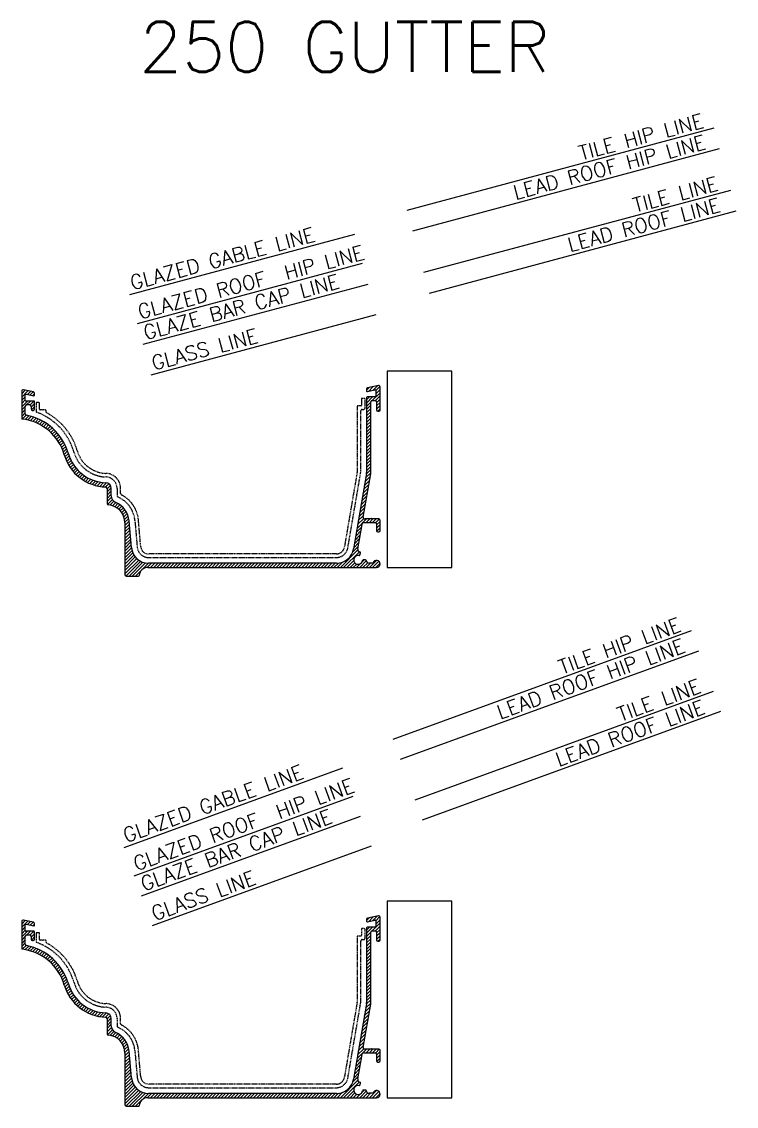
# Model space of a CAD drawing. Header units: millimetres. Extents: x -38686 to 870903, y -23218 to 232707.
# Drawn here: x 25960 to 27885, y 13092 to 16015 of the extents above; entities that cross this region are included whole.
import ezdxf

# ---------------------------------------------------------------- set-up
doc = ezdxf.new("R2010")
doc.units = ezdxf.units.MM
doc.header["$LTSCALE"] = 10
doc.linetypes.add('HIDDEN', pattern=[0.375, 0.25, -0.125])
doc.layers.add('40 - Detail Outline', color=142, linetype='Continuous')
doc.layers.add('44 - Detail Text', color=7, linetype='Continuous')
doc.styles.add('1-20', font='romans.shx', dxfattribs={"width": 0.8, "height": 35})

msp = doc.modelspace()

# ---------------------------------------------------------------- linework, layer by layer
at = {"color": 250, "linetype": 'Continuous', "ltscale": 10}
for p, q in [((26888.534, 15021.622), (26896.02, 15029.109)), ((26894.502, 15018.919), (26907.014, 15031.431)), ((26905.495, 15021.241), (26918.007, 15033.753)), ((26913.635, 15020.709), (26924.956, 15032.03)), ((25959.649, 15011.912), (25969.379, 15021.642)), ((25959.649, 15003.24), (25976.538, 15020.129)), ((25959.649, 14994.569), (25969.305, 15004.225)), ((25975.549, 15010.469), (25983.697, 15018.616)), ((25982.708, 15008.956), (25990.855, 15017.104)), ((25989.866, 15007.443), (25994.394, 15011.971)), ((26888.534, 14995.608), (26896.541, 15003.615)), ((26888.534, 14986.936), (26905.212, 15003.615)), ((26904.227, 14993.958), (26925.262, 15014.994)), ((26912.762, 14993.822), (26925.262, 15006.322)), ((26913.64, 15012.042), (26925.262, 15023.665)), ((26915.606, 14987.994), (26925.262, 14997.651)), ((25959.649, 14985.897), (25969.305, 14995.553)), ((25959.649, 14977.226), (25974.851, 14992.428)), ((25959.649, 14968.554), (25969.305, 14978.211)), ((25959.649, 14959.883), (25969.305, 14969.539)), ((25973.866, 14982.772), (25983.523, 14992.428)), ((25982.275, 14982.509), (25992.194, 14992.428)), ((25984.738, 14976.3), (25994.394, 14985.957)), ((25985.738, 14968.629), (25994.394, 14977.285)), ((26888.534, 14978.265), (26900.121, 14989.852)), ((26888.534, 14969.593), (26900.121, 14981.181)), ((26888.534, 14960.922), (26900.121, 14972.509)), ((26915.606, 14979.323), (26925.262, 14988.979)), ((26915.606, 14970.652), (26925.262, 14980.308)), ((26919.015, 14965.389), (26925.262, 14971.636)), ((25959.649, 14951.211), (25969.305, 14960.868)), ((25961.229, 14944.12), (25971.485, 14954.377)), ((25968.745, 14942.965), (25978.526, 14952.746)), ((25975.91, 14941.458), (25985.387, 14950.935)), ((25982.756, 14939.632), (25991.978, 14948.855)), ((25989.311, 14937.516), (25998.319, 14946.524)), ((25995.597, 14935.131), (26004.424, 14943.958)), ((26001.633, 14932.495), (26010.307, 14941.169)), ((26888.534, 14952.25), (26900.121, 14963.838)), ((26888.534, 14943.579), (26900.121, 14955.166)), ((26888.534, 14934.908), (26900.121, 14946.495)), ((26007.43, 14929.621), (26015.978, 14938.169)), ((26013.002, 14926.522), (26021.445, 14934.965)), ((26018.357, 14923.205), (26026.716, 14931.564)), ((26023.502, 14919.678), (26031.795, 14927.971)), ((26028.442, 14915.947), (26036.686, 14924.191)), ((26033.181, 14912.015), (26041.393, 14920.227)), ((26037.723, 14907.885), (26045.918, 14916.08)), ((26042.067, 14903.557), (26050.262, 14911.753)), ((26888.534, 14926.236), (26900.121, 14937.823)), ((26888.534, 14917.565), (26900.121, 14929.152)), ((26888.534, 14908.893), (26900.121, 14920.481)), ((26888.534, 14900.222), (26900.121, 14911.809)), ((26046.214, 14899.033), (26054.424, 14907.243)), ((26050.163, 14894.311), (26058.404, 14902.552)), ((26053.912, 14889.389), (26062.2, 14897.676)), ((26057.457, 14884.262), (26065.809, 14892.614)), ((26060.792, 14878.925), (26069.227, 14887.36)), ((26063.91, 14873.372), (26072.448, 14881.91)), ((26888.534, 14891.55), (26900.121, 14903.138)), ((26888.534, 14882.879), (26900.121, 14894.466)), ((26888.534, 14874.207), (26900.121, 14885.795)), ((26066.804, 14867.594), (26075.467, 14876.257)), ((26069.461, 14861.58), (26078.274, 14870.393)), ((26071.869, 14855.316), (26080.86, 14864.307)), ((26074.009, 14848.785), (26083.212, 14857.988)), ((26076.057, 14842.162), (26085.314, 14851.419)), ((26888.534, 14865.536), (26900.121, 14877.123)), ((26888.534, 14856.864), (26900.121, 14868.452)), ((26888.534, 14848.193), (26900.121, 14859.78)), ((26078.401, 14835.834), (26087.394, 14844.828)), ((26081.031, 14829.792), (26089.807, 14838.569)), ((26083.927, 14824.018), (26092.529, 14832.619)), ((26087.078, 14818.496), (26095.541, 14826.96)), ((26888.534, 14839.522), (26900.121, 14851.109)), ((26888.534, 14830.85), (26900.121, 14842.437)), ((26888.534, 14822.179), (26900.121, 14833.766)), ((26888.534, 14813.507), (26900.121, 14825.095)), ((26090.47, 14813.218), (26098.827, 14821.574)), ((26094.097, 14808.173), (26102.376, 14816.452)), ((26097.953, 14803.357), (26106.179, 14811.584)), ((26102.033, 14798.766), (26110.232, 14806.965)), ((26106.336, 14794.397), (26114.531, 14802.592)), ((26110.861, 14790.251), (26119.076, 14798.466)), ((26115.61, 14786.328), (26123.87, 14794.588)), ((26886.229, 14785.188), (26900.119, 14799.078)), ((26888.014, 14795.645), (26900.121, 14807.752)), ((26888.534, 14804.836), (26900.121, 14816.423)), ((26120.586, 14782.633), (26128.916, 14790.963)), ((26125.794, 14779.17), (26134.222, 14787.598)), ((26131.242, 14775.946), (26139.799, 14784.503)), ((26136.94, 14772.973), (26145.66, 14781.693)), ((26142.901, 14770.262), (26151.825, 14779.186)), ((26149.142, 14767.831), (26158.317, 14777.007)), ((26155.683, 14765.702), (26165.17, 14775.189)), ((26162.554, 14763.901), (26172.428, 14773.775)), ((26169.789, 14762.465), (26180.151, 14772.826)), ((26177.439, 14761.443), (26188.252, 14772.256)), ((26185.568, 14760.901), (26194.402, 14769.734)), ((26189.465, 14756.126), (26198.649, 14765.31)), ((26880.872, 14753.817), (26895.053, 14767.998)), ((26882.658, 14764.274), (26896.837, 14778.453)), ((26884.443, 14774.731), (26898.62, 14788.908)), ((26189.465, 14747.455), (26200.936, 14758.926)), ((26189.465, 14738.783), (26201.052, 14750.371)), ((26189.465, 14730.112), (26201.052, 14741.699)), ((26875.516, 14722.446), (26889.703, 14736.633)), ((26877.301, 14732.903), (26891.486, 14747.088)), ((26879.087, 14743.36), (26893.27, 14757.543)), ((26189.465, 14721.44), (26201.425, 14733.401)), ((26190.424, 14713.728), (26203.855, 14727.159)), ((26197.286, 14711.919), (26207.843, 14722.475)), ((26204.27, 14710.231), (26213.254, 14719.215)), ((26210.462, 14707.752), (26219.04, 14716.329)), ((26215.996, 14704.614), (26224.328, 14712.946)), ((26220.94, 14700.887), (26229.152, 14709.099)), ((26870.159, 14691.075), (26884.352, 14705.268)), ((26871.945, 14701.532), (26886.136, 14715.723)), ((26873.73, 14711.989), (26887.919, 14726.178)), ((26225.327, 14696.602), (26233.529, 14704.804)), ((26229.158, 14691.762), (26237.459, 14700.063)), ((26232.409, 14686.341), (26240.93, 14694.862)), ((26235.017, 14680.278), (26243.911, 14689.172)), ((26236.865, 14673.454), (26246.35, 14682.939)), ((26237.726, 14665.644), (26248.159, 14676.076)), ((26864.803, 14659.704), (26881.042, 14675.944)), ((26866.588, 14670.161), (26880.785, 14684.358)), ((26868.374, 14680.618), (26882.569, 14694.813)), ((26237.746, 14656.992), (26249.197, 14668.443)), ((26237.746, 14648.321), (26249.895, 14660.47)), ((26237.746, 14639.649), (26250.592, 14652.496)), ((26861.232, 14638.79), (26875.426, 14652.985)), ((26863.017, 14649.247), (26888.616, 14674.846)), ((26887.632, 14665.19), (26897.288, 14674.846)), ((26896.303, 14665.19), (26905.959, 14674.846)), ((26904.974, 14665.19), (26914.631, 14674.846)), ((26913.313, 14664.857), (26922.969, 14674.513)), ((26915.606, 14658.479), (26925.262, 14668.135)), ((26915.606, 14649.808), (26925.262, 14659.464)), ((26916.263, 14641.793), (26925.262, 14650.792)), ((26237.746, 14630.978), (26251.29, 14644.522)), ((26237.746, 14622.306), (26251.988, 14636.548)), ((26237.746, 14613.635), (26252.685, 14628.574)), ((26237.746, 14604.963), (26253.383, 14620.6)), ((26855.875, 14607.42), (26870.06, 14621.604)), ((26857.661, 14617.877), (26871.848, 14632.064)), ((26859.446, 14628.333), (26873.637, 14642.524)), ((26237.746, 14596.292), (26254.08, 14612.627)), ((26237.746, 14587.62), (26254.778, 14604.653)), ((26237.746, 14578.949), (26255.487, 14596.69)), ((26237.746, 14570.277), (26256.887, 14589.419)), ((26818.323, 14543.852), (26865.549, 14591.079)), ((26851.279, 14585.48), (26866.482, 14600.683)), ((26854.09, 14596.963), (26868.271, 14611.143)), ((26237.746, 14561.606), (26259.171, 14583.031)), ((26237.746, 14552.935), (26262.168, 14577.357)), ((26237.746, 14544.263), (26265.79, 14572.308)), ((26237.746, 14535.592), (26269.997, 14567.843)), ((26237.746, 14526.92), (26274.781, 14563.955)), ((26240.376, 14520.879), (26280.167, 14560.67)), ((26826.994, 14543.852), (26869.385, 14586.243)), ((26835.665, 14543.852), (26854.425, 14562.612)), ((26868.135, 14576.322), (26871.691, 14579.878)), ((26870.351, 14543.852), (26888.093, 14561.594)), ((26876.947, 14559.119), (26882.325, 14564.498)), ((26896.366, 14543.852), (26915.678, 14563.164)), ((26905.037, 14543.852), (26921.962, 14560.778)), ((26248.846, 14520.678), (26286.219, 14558.051)), ((26257.518, 14520.678), (26293.064, 14556.224)), ((26266.189, 14520.678), (26300.955, 14555.444)), ((26297.987, 14543.805), (26309.623, 14555.44)), ((26306.707, 14543.852), (26318.294, 14555.44)), ((26315.378, 14543.852), (26326.965, 14555.44)), ((26324.05, 14543.852), (26335.637, 14555.44)), ((26332.721, 14543.852), (26344.308, 14555.44)), ((26341.392, 14543.852), (26352.98, 14555.44)), ((26350.064, 14543.852), (26361.651, 14555.44)), ((26358.735, 14543.852), (26370.323, 14555.44)), ((26367.407, 14543.852), (26378.994, 14555.44)), ((26376.078, 14543.852), (26387.666, 14555.44)), ((26384.75, 14543.852), (26396.337, 14555.44)), ((26393.421, 14543.852), (26405.009, 14555.44)), ((26402.093, 14543.852), (26413.68, 14555.44)), ((26410.764, 14543.852), (26422.351, 14555.44)), ((26419.436, 14543.852), (26431.023, 14555.44)), ((26428.107, 14543.852), (26439.694, 14555.44)), ((26436.778, 14543.852), (26448.366, 14555.44)), ((26445.45, 14543.852), (26457.037, 14555.44)), ((26454.121, 14543.852), (26465.709, 14555.44)), ((26462.793, 14543.852), (26474.38, 14555.44)), ((26471.464, 14543.852), (26483.052, 14555.44)), ((26480.136, 14543.852), (26491.723, 14555.44)), ((26488.807, 14543.852), (26500.395, 14555.44)), ((26497.479, 14543.852), (26509.066, 14555.44)), ((26506.15, 14543.852), (26517.737, 14555.44)), ((26514.822, 14543.852), (26526.409, 14555.44)), ((26523.493, 14543.852), (26535.08, 14555.44)), ((26532.165, 14543.852), (26543.752, 14555.44)), ((26540.836, 14543.852), (26552.423, 14555.44)), ((26549.507, 14543.852), (26561.095, 14555.44)), ((26558.179, 14543.852), (26569.766, 14555.44)), ((26566.85, 14543.852), (26578.438, 14555.44)), ((26575.522, 14543.852), (26587.109, 14555.44)), ((26584.193, 14543.852), (26595.781, 14555.44)), ((26592.865, 14543.852), (26604.452, 14555.44)), ((26601.536, 14543.852), (26613.124, 14555.44)), ((26610.208, 14543.852), (26621.795, 14555.44)), ((26618.879, 14543.852), (26630.466, 14555.44)), ((26627.551, 14543.852), (26639.138, 14555.44)), ((26636.222, 14543.852), (26647.809, 14555.44)), ((26644.893, 14543.852), (26656.481, 14555.44)), ((26653.565, 14543.852), (26665.152, 14555.44)), ((26662.236, 14543.852), (26673.824, 14555.44)), ((26670.908, 14543.852), (26682.495, 14555.44)), ((26679.579, 14543.852), (26691.167, 14555.44)), ((26688.251, 14543.852), (26699.838, 14555.44)), ((26696.922, 14543.852), (26708.51, 14555.44)), ((26705.594, 14543.852), (26717.181, 14555.44)), ((26714.265, 14543.852), (26725.852, 14555.44)), ((26722.937, 14543.852), (26734.524, 14555.44)), ((26731.608, 14543.852), (26743.195, 14555.44)), ((26740.279, 14543.852), (26751.867, 14555.44)), ((26748.951, 14543.852), (26760.538, 14555.44)), ((26757.622, 14543.852), (26769.21, 14555.44)), ((26766.294, 14543.852), (26777.881, 14555.44)), ((26774.965, 14543.852), (26786.553, 14555.44)), ((26783.637, 14543.852), (26795.224, 14555.44)), ((26792.308, 14543.852), (26803.896, 14555.44)), ((26800.98, 14543.852), (26812.831, 14555.703)), ((26809.651, 14543.852), (26824.203, 14558.404)), ((26844.337, 14543.852), (26857.173, 14556.688)), ((26853.008, 14543.852), (26862.337, 14553.181)), ((26861.68, 14543.852), (26871.628, 14553.8)), ((26879.023, 14543.852), (26891.829, 14556.659)), ((26887.694, 14543.852), (26899.515, 14555.674)), ((26913.709, 14543.852), (26925.104, 14555.248)), ((26274.92, 14520.737), (26276.317, 14522.134)), ((26888.534, 13592.514), (26896.02, 13600.001)), ((26894.502, 13589.811), (26907.014, 13602.323)), ((26905.495, 13592.133), (26918.007, 13604.645)), ((26913.635, 13591.601), (26924.956, 13602.922)), ((26913.64, 13582.934), (26925.262, 13594.557)), ((25959.649, 13582.804), (25969.379, 13592.534)), ((25959.649, 13574.132), (25976.538, 13591.021)), ((25959.649, 13565.461), (25969.305, 13575.117)), ((25959.649, 13556.789), (25969.305, 13566.445)), ((25975.549, 13581.361), (25983.697, 13589.508)), ((25982.708, 13579.848), (25990.855, 13587.996)), ((25989.866, 13578.335), (25994.394, 13582.863)), ((26888.534, 13566.5), (26896.541, 13574.507)), ((26888.534, 13557.828), (26905.212, 13574.507)), ((26904.227, 13564.85), (26925.262, 13585.886)), ((26912.762, 13564.714), (26925.262, 13577.214)), ((26915.606, 13558.886), (26925.262, 13568.543)), ((25959.649, 13548.118), (25974.851, 13563.32)), ((25959.649, 13539.446), (25969.305, 13549.103)), ((25959.649, 13530.775), (25969.305, 13540.431)), ((25973.866, 13553.664), (25983.523, 13563.32)), ((25982.275, 13553.401), (25992.194, 13563.32)), ((25984.738, 13547.192), (25994.394, 13556.849)), ((25985.738, 13539.521), (25994.394, 13548.177)), ((26888.534, 13549.157), (26900.121, 13560.744)), ((26888.534, 13540.485), (26900.121, 13552.073)), ((26888.534, 13531.814), (26900.121, 13543.401)), ((26915.606, 13550.215), (26925.262, 13559.871)), ((26915.606, 13541.544), (26925.262, 13551.2)), ((26919.015, 13536.281), (26925.262, 13542.528)), ((25959.649, 13522.103), (25969.305, 13531.76)), ((25961.229, 13515.012), (25971.485, 13525.269)), ((25968.745, 13513.857), (25978.526, 13523.638)), ((25975.91, 13512.35), (25985.387, 13521.827)), ((25982.756, 13510.524), (25991.978, 13519.747)), ((25989.311, 13508.408), (25998.319, 13517.416)), ((25995.597, 13506.023), (26004.424, 13514.85)), ((26001.633, 13503.387), (26010.307, 13512.061)), ((26007.43, 13500.513), (26015.978, 13509.061)), ((26888.534, 13523.142), (26900.121, 13534.73)), ((26888.534, 13514.471), (26900.121, 13526.058)), ((26888.534, 13505.8), (26900.121, 13517.387)), ((26888.534, 13497.128), (26900.121, 13508.715)), ((26013.002, 13497.414), (26021.445, 13505.857)), ((26018.357, 13494.097), (26026.716, 13502.456)), ((26023.502, 13490.57), (26031.795, 13498.863)), ((26028.442, 13486.839), (26036.686, 13495.083)), ((26033.181, 13482.907), (26041.393, 13491.119)), ((26037.723, 13478.777), (26045.918, 13486.972)), ((26042.067, 13474.449), (26050.262, 13482.645)), ((26046.214, 13469.925), (26054.424, 13478.135)), ((26888.534, 13488.457), (26900.121, 13500.044)), ((26888.534, 13479.785), (26900.121, 13491.373)), ((26888.534, 13471.114), (26900.121, 13482.701)), ((26050.163, 13465.203), (26058.404, 13473.444)), ((26053.912, 13460.281), (26062.2, 13468.568)), ((26057.457, 13455.154), (26065.809, 13463.506)), ((26060.792, 13449.817), (26069.227, 13458.252)), ((26063.91, 13444.264), (26072.448, 13452.802)), ((26888.534, 13462.442), (26900.121, 13474.03)), ((26888.534, 13453.771), (26900.121, 13465.358)), ((26888.534, 13445.099), (26900.121, 13456.687)), ((26888.534, 13436.428), (26900.121, 13448.015)), ((26066.804, 13438.486), (26075.467, 13447.149)), ((26069.461, 13432.472), (26078.274, 13441.285)), ((26071.869, 13426.208), (26080.86, 13435.199)), ((26074.009, 13419.677), (26083.212, 13428.88)), ((26076.057, 13413.054), (26085.314, 13422.311)), ((26888.534, 13427.756), (26900.121, 13439.344)), ((26888.534, 13419.085), (26900.121, 13430.672)), ((26888.534, 13410.414), (26900.121, 13422.001)), ((26078.401, 13406.726), (26087.394, 13415.72)), ((26081.031, 13400.684), (26089.807, 13409.461)), ((26083.927, 13394.91), (26092.529, 13403.511)), ((26087.078, 13389.388), (26095.541, 13397.852)), ((26090.47, 13384.11), (26098.827, 13392.466)), ((26888.534, 13401.742), (26900.121, 13413.329)), ((26888.534, 13393.071), (26900.121, 13404.658)), ((26888.534, 13384.399), (26900.121, 13395.987)), ((26094.097, 13379.065), (26102.376, 13387.344)), ((26097.953, 13374.249), (26106.179, 13382.476)), ((26102.033, 13369.658), (26110.232, 13377.857)), ((26106.336, 13365.289), (26114.531, 13373.484)), ((26110.861, 13361.143), (26119.076, 13369.358)), ((26115.61, 13357.22), (26123.87, 13365.48)), ((26120.586, 13353.525), (26128.916, 13361.855)), ((26886.229, 13356.08), (26900.119, 13369.97)), ((26888.014, 13366.537), (26900.121, 13378.644)), ((26888.534, 13375.728), (26900.121, 13387.315)), ((26125.794, 13350.062), (26134.222, 13358.49)), ((26131.242, 13346.838), (26139.799, 13355.395)), ((26136.94, 13343.865), (26145.66, 13352.585)), ((26142.901, 13341.154), (26151.825, 13350.078)), ((26149.142, 13338.723), (26158.317, 13347.899)), ((26155.683, 13336.594), (26165.17, 13346.081)), ((26162.554, 13334.793), (26172.428, 13344.667)), ((26169.789, 13333.357), (26180.151, 13343.718)), ((26177.439, 13332.335), (26188.252, 13343.148)), ((26185.568, 13331.793), (26194.402, 13340.626)), ((26189.465, 13327.018), (26198.649, 13336.202)), ((26880.872, 13324.709), (26895.053, 13338.89)), ((26882.658, 13335.166), (26896.837, 13349.345)), ((26884.443, 13345.623), (26898.62, 13359.8)), ((26189.465, 13318.347), (26200.936, 13329.818)), ((26189.465, 13309.675), (26201.052, 13321.263)), ((26189.465, 13301.004), (26201.052, 13312.591)), ((26189.465, 13292.332), (26201.425, 13304.293)), ((26875.516, 13293.338), (26889.703, 13307.525)), ((26877.301, 13303.795), (26891.486, 13317.98)), ((26879.087, 13314.252), (26893.27, 13328.435)), ((26190.424, 13284.62), (26203.855, 13298.051)), ((26197.286, 13282.811), (26207.843, 13293.367)), ((26204.27, 13281.123), (26213.254, 13290.107)), ((26210.462, 13278.644), (26219.04, 13287.221)), ((26215.996, 13275.506), (26224.328, 13283.838)), ((26220.94, 13271.779), (26229.152, 13279.991)), ((26225.327, 13267.494), (26233.529, 13275.696)), ((26870.159, 13261.967), (26884.352, 13276.16)), ((26871.945, 13272.424), (26886.136, 13286.615)), ((26873.73, 13282.881), (26887.919, 13297.07)), ((26229.158, 13262.654), (26237.459, 13270.955)), ((26232.409, 13257.233), (26240.93, 13265.754)), ((26235.017, 13251.17), (26243.911, 13260.064)), ((26236.865, 13244.346), (26246.35, 13253.831)), ((26237.726, 13236.536), (26248.159, 13246.968)), ((26863.017, 13220.139), (26888.616, 13245.738)), ((26864.803, 13230.596), (26881.042, 13246.836)), ((26866.588, 13241.053), (26880.785, 13255.25)), ((26868.374, 13251.51), (26882.569, 13265.705)), ((26887.632, 13236.082), (26897.288, 13245.738)), ((26896.303, 13236.082), (26905.959, 13245.738)), ((26904.974, 13236.082), (26914.631, 13245.738)), ((26913.313, 13235.749), (26922.969, 13245.405)), ((26237.746, 13227.884), (26249.197, 13239.335)), ((26237.746, 13219.213), (26249.895, 13231.362)), ((26237.746, 13210.541), (26250.592, 13223.388)), ((26237.746, 13201.87), (26251.29, 13215.414)), ((26861.232, 13209.682), (26875.426, 13223.877)), ((26915.606, 13229.371), (26925.262, 13239.027)), ((26915.606, 13220.7), (26925.262, 13230.356)), ((26916.263, 13212.685), (26925.262, 13221.684)), ((26237.746, 13193.198), (26251.988, 13207.44)), ((26237.746, 13184.527), (26252.685, 13199.466)), ((26237.746, 13175.855), (26253.383, 13191.492)), ((26855.875, 13178.312), (26870.06, 13192.496)), ((26857.661, 13188.769), (26871.848, 13202.956)), ((26859.446, 13199.225), (26873.637, 13213.416)), ((26237.746, 13167.184), (26254.08, 13183.519)), ((26237.746, 13158.512), (26254.778, 13175.545)), ((26237.746, 13149.841), (26255.487, 13167.582)), ((26237.746, 13141.169), (26256.887, 13160.311)), ((26818.323, 13114.744), (26865.549, 13161.971)), ((26826.994, 13114.744), (26869.385, 13157.135)), ((26851.279, 13156.372), (26866.482, 13171.575)), ((26854.09, 13167.855), (26868.271, 13182.035)), ((26237.746, 13132.498), (26259.171, 13153.923)), ((26237.746, 13123.827), (26262.168, 13148.249)), ((26237.746, 13115.155), (26265.79, 13143.2)), ((26237.746, 13106.484), (26269.997, 13138.735)), ((26237.746, 13097.812), (26274.781, 13134.847)), ((26240.376, 13091.771), (26280.167, 13131.562)), ((26248.846, 13091.57), (26286.219, 13128.943)), ((26257.518, 13091.57), (26293.064, 13127.116)), ((26266.189, 13091.57), (26300.955, 13126.336)), ((26297.987, 13114.697), (26309.623, 13126.332)), ((26306.707, 13114.744), (26318.294, 13126.332)), ((26315.378, 13114.744), (26326.965, 13126.332)), ((26324.05, 13114.744), (26335.637, 13126.332)), ((26332.721, 13114.744), (26344.308, 13126.332)), ((26341.392, 13114.744), (26352.98, 13126.332)), ((26350.064, 13114.744), (26361.651, 13126.332)), ((26358.735, 13114.744), (26370.323, 13126.332)), ((26367.407, 13114.744), (26378.994, 13126.332)), ((26376.078, 13114.744), (26387.666, 13126.332)), ((26384.75, 13114.744), (26396.337, 13126.332)), ((26393.421, 13114.744), (26405.009, 13126.332)), ((26402.093, 13114.744), (26413.68, 13126.332)), ((26410.764, 13114.744), (26422.351, 13126.332)), ((26419.436, 13114.744), (26431.023, 13126.332)), ((26428.107, 13114.744), (26439.694, 13126.332)), ((26436.778, 13114.744), (26448.366, 13126.332)), ((26445.45, 13114.744), (26457.037, 13126.332)), ((26454.121, 13114.744), (26465.709, 13126.332)), ((26462.793, 13114.744), (26474.38, 13126.332)), ((26471.464, 13114.744), (26483.052, 13126.332)), ((26480.136, 13114.744), (26491.723, 13126.332)), ((26488.807, 13114.744), (26500.395, 13126.332)), ((26497.479, 13114.744), (26509.066, 13126.332)), ((26506.15, 13114.744), (26517.737, 13126.332)), ((26514.822, 13114.744), (26526.409, 13126.332)), ((26523.493, 13114.744), (26535.08, 13126.332)), ((26532.165, 13114.744), (26543.752, 13126.332)), ((26540.836, 13114.744), (26552.423, 13126.332)), ((26549.507, 13114.744), (26561.095, 13126.332)), ((26558.179, 13114.744), (26569.766, 13126.332)), ((26566.85, 13114.744), (26578.438, 13126.332)), ((26575.522, 13114.744), (26587.109, 13126.332)), ((26584.193, 13114.744), (26595.781, 13126.332)), ((26592.865, 13114.744), (26604.452, 13126.332)), ((26601.536, 13114.744), (26613.124, 13126.332)), ((26610.208, 13114.744), (26621.795, 13126.332)), ((26618.879, 13114.744), (26630.466, 13126.332)), ((26627.551, 13114.744), (26639.138, 13126.332)), ((26636.222, 13114.744), (26647.809, 13126.332)), ((26644.893, 13114.744), (26656.481, 13126.332)), ((26653.565, 13114.744), (26665.152, 13126.332)), ((26662.236, 13114.744), (26673.824, 13126.332)), ((26670.908, 13114.744), (26682.495, 13126.332)), ((26679.579, 13114.744), (26691.167, 13126.332)), ((26688.251, 13114.744), (26699.838, 13126.332)), ((26696.922, 13114.744), (26708.51, 13126.332)), ((26705.594, 13114.744), (26717.181, 13126.332)), ((26714.265, 13114.744), (26725.852, 13126.332)), ((26722.937, 13114.744), (26734.524, 13126.332)), ((26731.608, 13114.744), (26743.195, 13126.332)), ((26740.279, 13114.744), (26751.867, 13126.332)), ((26748.951, 13114.744), (26760.538, 13126.332)), ((26757.622, 13114.744), (26769.21, 13126.332)), ((26766.294, 13114.744), (26777.881, 13126.332)), ((26774.965, 13114.744), (26786.553, 13126.332)), ((26783.637, 13114.744), (26795.224, 13126.332)), ((26792.308, 13114.744), (26803.896, 13126.332)), ((26800.98, 13114.744), (26812.831, 13126.595)), ((26809.651, 13114.744), (26824.203, 13129.296)), ((26835.665, 13114.744), (26854.425, 13133.504)), ((26844.337, 13114.744), (26857.173, 13127.58)), ((26868.135, 13147.214), (26871.691, 13150.77)), ((26870.351, 13114.744), (26888.093, 13132.486)), ((26876.947, 13130.011), (26882.325, 13135.39)), ((26879.023, 13114.744), (26891.829, 13127.551)), ((26887.694, 13114.744), (26899.515, 13126.566)), ((26896.366, 13114.744), (26915.678, 13134.056)), ((26905.037, 13114.744), (26921.962, 13131.67)), ((26853.008, 13114.744), (26862.337, 13124.073)), ((26861.68, 13114.744), (26871.628, 13124.692)), ((26913.709, 13114.744), (26925.104, 13126.14)), ((26274.92, 13091.629), (26276.317, 13093.026))]:
    msp.add_line(p, q, dxfattribs=at)
at = {"layer": '40 - Detail Outline', "color": 2, "ltscale": 10}
for p, q in [((26998.17, 15507.432), (27824.948, 15728.967)), ((27043.155, 15339.544), (27869.934, 15561.079)), ((26960.12, 14081.343), (27764.445, 14374.093)), ((27019.567, 13918.014), (27823.892, 14210.765))]:
    msp.add_line(p, q, dxfattribs=at)
at = {"layer": '40 - Detail Outline', "color": 1, "ltscale": 10}
for p, q in [((27013.165, 15451.469), (27839.943, 15673.004)), ((27058.15, 15283.581), (27884.929, 15505.116)), ((26979.936, 14026.9), (27784.26, 14319.65)), ((27039.383, 13863.572), (27843.707, 14156.322))]:
    msp.add_line(p, q, dxfattribs=at)
at = {"layer": '40 - Detail Outline', "color": 6, "ltscale": 10}
for p, q in [((26855.934, 15441.329), (26249.671, 15278.882)), ((26876.927, 15362.981), (26270.665, 15200.534)), ((26891.922, 15307.019), (26285.66, 15144.571)), ((26913.915, 15224.94), (26307.653, 15062.493)), ((26824.187, 14003.095), (26234.39, 13788.426)), ((26851.929, 13926.875), (26262.132, 13712.206)), ((26871.744, 13872.432), (26281.947, 13657.763)), ((26900.807, 13792.583), (26311.01, 13577.914))]:
    msp.add_line(p, q, dxfattribs=at)
at = {"layer": '40 - Detail Outline', "color": 7, "ltscale": 10}
for p, q in [((27118.385, 15073.207), (26944.575, 15073.207)), ((26944.575, 15073.207), (26944.575, 14543.852)), ((27118.385, 14543.852), (27118.385, 15073.207)), ((26944.575, 14543.852), (27118.385, 14543.852)), ((27118.385, 13644.099), (26944.575, 13644.099)), ((26944.575, 13644.099), (26944.575, 13114.744)), ((27118.385, 13114.744), (27118.385, 13644.099)), ((26944.575, 13114.744), (27118.385, 13114.744))]:
    msp.add_line(p, q, dxfattribs=at)
at = {"layer": '40 - Detail Outline', "ltscale": 0.5}
for p, q in [((26920.602, 15034.301), (26891.598, 15028.175)), ((26925.262, 14969.225), (26925.262, 15030.522)), ((25959.649, 15018.934), (25959.649, 14946.019)), ((25991.33, 15017.003), (25964.31, 15022.713)), ((25969.305, 14994.359), (25969.305, 15009.406)), ((25971.636, 15011.296), (25992.064, 15006.979)), ((25994.394, 15008.868), (25994.394, 15013.224)), ((26888.534, 15024.396), (26888.534, 15020.04)), ((26888.534, 15001.683), (26888.534, 14800.324)), ((26911.709, 15003.615), (26890.465, 15003.615)), ((26890.864, 15018.15), (26911.309, 15022.469)), ((26913.64, 15020.579), (26913.64, 15005.546)), ((25969.305, 14957.853), (25969.305, 14978.909)), ((25992.463, 14992.428), (25971.236, 14992.428)), ((25973.168, 14982.772), (25980.875, 14982.772)), ((25984.738, 14978.909), (25984.738, 14971.223)), ((25994.394, 14971.223), (25994.394, 14990.497)), ((26900.121, 14799.342), (26900.121, 14990.096)), ((26903.984, 14993.958), (26911.744, 14993.958)), ((26915.606, 14990.096), (26915.606, 14969.225)), ((25988.6, 14967.361), (25990.532, 14967.361)), ((26919.469, 14965.363), (26921.4, 14965.363)), ((26888.258, 14797.074), (26853.582, 14593.988)), ((26879.932, 14679.359), (26899.846, 14796.094)), ((26189.465, 14757.035), (26189.465, 14716.276)), ((26201.052, 14737.178), (26201.052, 14757.035)), ((26237.746, 14664.276), (26237.746, 14524.54)), ((26255.382, 14597.75), (26249.105, 14669.494)), ((26865.401, 14594.364), (26876.634, 14660.047)), ((26876.634, 14660.047), (26876.964, 14661.978)), ((26880.771, 14665.19), (26911.744, 14665.19)), ((26901.074, 14674.846), (26883.74, 14674.846)), ((26921.4, 14674.846), (26904.066, 14674.846)), ((26915.606, 14661.328), (26915.606, 14643.947)), ((26925.262, 14643.947), (26925.262, 14670.984)), ((26919.469, 14640.084), (26921.4, 14640.084)), ((26870.842, 14577.479), (26872.788, 14582.979)), ((26885.984, 14564.498), (26880.019, 14564.498)), ((26299.476, 14543.852), (26915.606, 14543.852)), ((26807.894, 14555.44), (26301.555, 14555.44)), ((26905.893, 14555.674), (26895.604, 14555.674)), ((26241.608, 14520.678), (26274.445, 14520.678)), ((26888.534, 13595.288), (26888.534, 13590.932)), ((26920.602, 13605.193), (26891.598, 13599.067)), ((26925.262, 13540.117), (26925.262, 13601.414)), ((25959.649, 13589.826), (25959.649, 13516.911)), ((25991.33, 13587.895), (25964.31, 13593.605)), ((25969.305, 13565.251), (25969.305, 13580.298)), ((25971.636, 13582.188), (25992.064, 13577.871)), ((25994.394, 13579.76), (25994.394, 13584.116)), ((26888.534, 13572.575), (26888.534, 13371.216)), ((26911.709, 13574.507), (26890.465, 13574.507)), ((26890.864, 13589.042), (26911.309, 13593.361)), ((26903.984, 13564.85), (26911.744, 13564.85)), ((26913.64, 13591.471), (26913.64, 13576.438)), ((25969.305, 13528.745), (25969.305, 13549.801)), ((25992.463, 13563.32), (25971.236, 13563.32)), ((25973.168, 13553.664), (25980.875, 13553.664)), ((25984.738, 13549.801), (25984.738, 13542.115)), ((25988.6, 13538.253), (25990.532, 13538.253)), ((25994.394, 13542.115), (25994.394, 13561.389)), ((26900.121, 13370.234), (26900.121, 13560.988)), ((26915.606, 13560.988), (26915.606, 13540.117)), ((26919.469, 13536.255), (26921.4, 13536.255)), ((26888.258, 13367.966), (26853.582, 13164.88)), ((26879.932, 13250.251), (26899.846, 13366.986)), ((26189.465, 13327.927), (26189.465, 13287.168)), ((26201.052, 13308.07), (26201.052, 13327.927)), ((26901.074, 13245.738), (26883.74, 13245.738)), ((26921.4, 13245.738), (26904.066, 13245.738)), ((26237.746, 13235.168), (26237.746, 13095.432)), ((26255.382, 13168.642), (26249.105, 13240.386)), ((26865.401, 13165.256), (26876.634, 13230.939)), ((26876.634, 13230.939), (26876.964, 13232.87)), ((26880.771, 13236.082), (26911.744, 13236.082)), ((26915.606, 13232.22), (26915.606, 13214.839)), ((26925.262, 13214.839), (26925.262, 13241.876)), ((26919.469, 13210.976), (26921.4, 13210.976)), ((26807.894, 13126.332), (26301.555, 13126.332)), ((26870.842, 13148.371), (26872.788, 13153.871)), ((26885.984, 13135.39), (26880.019, 13135.39)), ((26905.893, 13126.566), (26895.604, 13126.566)), ((26299.476, 13114.744), (26915.606, 13114.744)), ((26241.608, 13091.57), (26274.445, 13091.57))]:
    msp.add_line(p, q, dxfattribs=at)
at = {"layer": '40 - Detail Outline', "color": 250, "linetype": 'HIDDEN'}
for p, q in [((26875.015, 14997.821), (26875.015, 14981.599)), ((26882.74, 14999.752), (26876.946, 14999.752)), ((26884.671, 14973.874), (26884.671, 14997.821)), ((25998.257, 14986.634), (25998.257, 14964.393)), ((26005.981, 14988.566), (26000.188, 14988.566)), ((26007.913, 14970.412), (26007.913, 14986.634)), ((26015.444, 14968.481), (26009.844, 14968.481)), ((26016.603, 14967.322), (26015.444, 14968.481)), ((26017.762, 14968.481), (26016.603, 14967.322)), ((26023.362, 14968.481), (26017.762, 14968.481)), ((26863.428, 14977.736), (26863.428, 14801.143)), ((26873.084, 14979.667), (26865.359, 14979.667)), ((26876.946, 14970.011), (26880.809, 14970.011)), ((26025.294, 14962.838), (26025.294, 14966.55)), ((26873.084, 14800.324), (26873.084, 14966.149)), ((26863.373, 14800.493), (26828.834, 14598.214)), ((26838.353, 14596.588), (26873.029, 14799.674)), ((26216.502, 14757.035), (26216.502, 14737.178)), ((26226.158, 14743.315), (26226.158, 14757.035)), ((26264.496, 14670.84), (26270.773, 14599.096)), ((26280.392, 14599.938), (26274.116, 14671.682)), ((26807.894, 14580.546), (26301.555, 14580.546)), ((26301.555, 14570.89), (26807.894, 14570.89)), ((26875.015, 13568.713), (26875.015, 13552.491)), ((26882.74, 13570.644), (26876.946, 13570.644)), ((26884.671, 13544.766), (26884.671, 13568.713)), ((25998.257, 13557.526), (25998.257, 13535.285)), ((26005.981, 13559.458), (26000.188, 13559.458)), ((26007.913, 13541.304), (26007.913, 13557.526)), ((26015.444, 13539.373), (26009.844, 13539.373)), ((26016.603, 13538.214), (26015.444, 13539.373)), ((26017.762, 13539.373), (26016.603, 13538.214)), ((26023.362, 13539.373), (26017.762, 13539.373)), ((26025.294, 13533.73), (26025.294, 13537.442)), ((26863.428, 13548.628), (26863.428, 13372.035)), ((26873.084, 13550.559), (26865.359, 13550.559)), ((26873.084, 13371.216), (26873.084, 13537.041)), ((26876.946, 13540.903), (26880.809, 13540.903)), ((26863.373, 13371.385), (26828.834, 13169.106)), ((26838.353, 13167.48), (26873.029, 13370.566)), ((26216.502, 13327.927), (26216.502, 13308.07)), ((26226.158, 13314.207), (26226.158, 13327.927)), ((26264.496, 13241.732), (26270.773, 13169.988)), ((26280.392, 13170.83), (26274.116, 13242.574)), ((26807.894, 13151.438), (26301.555, 13151.438)), ((26301.555, 13141.782), (26807.894, 13141.782))]:
    msp.add_line(p, q, dxfattribs=at)
at = {"layer": '40 - Detail Outline', "ltscale": 0.5}
for centre, radius, start, end in [((26892.396, 15024.396), 3.862, 101.92635, 180), ((26921.4, 15030.522), 3.862, 0, 101.92635), ((25963.511, 15018.934), 3.862, 78.067434, 180), ((25971.236, 15009.406), 1.931, 78.067434, 180), ((25990.532, 15013.224), 3.862, 360, 78.067434), ((25992.463, 15008.868), 1.931, 258.067434, 360), ((26890.465, 15020.04), 1.931, 180, 281.910255), ((26890.465, 15001.683), 1.931, 90, 180), ((26911.709, 15020.579), 1.931, 0, 101.92635), ((26911.709, 15005.546), 1.931, 270, 0), ((25971.236, 14994.359), 1.931, 180, 270), ((25973.168, 14978.909), 3.862, 90, 180), ((25980.875, 14978.909), 3.862, 0, 90), ((25988.6, 14971.223), 3.862, 180, 270), ((25990.532, 14971.223), 3.862, 270, 0), ((25992.463, 14990.497), 1.931, 0, 90), ((26903.984, 14990.096), 3.862, 90, 180), ((26911.744, 14990.096), 3.862, 0, 90), ((26919.469, 14969.225), 3.862, 180, 270), ((26921.4, 14969.225), 3.862, 270, 0), ((25961.58, 14946.019), 1.931, 180, 262.850985), ((25944.516, 14809.968), 135.186, 16.079442, 82.850985), ((25973.168, 14957.853), 3.862, 180, 259.035264), ((25944.516, 14809.968), 146.773, 16.079442, 79.035264), ((26189.465, 14880.573), 119.736, 196.079442, 268.209215), ((26189.465, 14880.573), 108.149, 196.079442, 268.209215), ((26869.222, 14800.324), 19.312, 350.310347, 360), ((26880.809, 14799.342), 19.312, 350.319108, 0), ((26185.603, 14757.035), 15.45, 0, 88.209215), ((26185.603, 14757.035), 3.862, 0, 88.209215), ((26220.365, 14737.178), 19.312, 179.999994, 247.030325), ((26193.327, 14716.276), 3.862, 180, 265.751977), ((26189.465, 14664.276), 48.281, 0, 85.751977), ((26189.465, 14664.276), 59.868, 4.999996, 67.030324), ((26883.74, 14678.709), 3.862, 170.307157, 270), ((26902.57, 14674.846), 1.159, 14.477512, 165.522488), ((26880.771, 14661.328), 3.862, 90, 170.307157), ((26901.074, 14675.233), 0.386, 270, 345.522488), ((26904.066, 14675.233), 0.386, 194.477512, 270), ((26911.744, 14661.328), 3.862, 0, 90), ((26921.4, 14670.984), 3.862, 0, 90), ((26919.469, 14643.947), 3.862, 180, 270), ((26921.4, 14643.947), 3.862, 270, 0), ((26301.555, 14601.789), 46.349, 185, 270), ((26807.894, 14601.789), 46.349, 270, 350.310347), ((26873.016, 14593.062), 7.725, 170.295629, 256.673238), ((26866.249, 14564.498), 11.974, 78.499016, 352.016444), ((26869.022, 14578.124), 1.931, 258.499016, 340.51546), ((26866.249, 14564.498), 21.63, 76.141731, 76.673239), ((26870.967, 14583.623), 1.931, 340.51546, 76.141731), ((26880.019, 14562.567), 1.931, 90, 172.016444), ((26885.984, 14562.567), 1.931, 4.942006, 90), ((26895.604, 14563.399), 7.725, 184.942006, 270), ((26915.606, 14553.509), 9.656, 270, 165.282392), ((26299.476, 14520.678), 23.175, 90, 175.588274), ((26905.893, 14556.06), 0.386, 270, 345.282392), ((26241.608, 14524.54), 3.862, 180, 270), ((26274.445, 14522.609), 1.931, 270, 355.588274), ((26892.396, 13595.288), 3.862, 101.92635, 180), ((26921.4, 13601.414), 3.862, 0, 101.92635), ((25963.511, 13589.826), 3.862, 78.067434, 180), ((25971.236, 13580.298), 1.931, 78.067434, 180), ((25971.236, 13565.251), 1.931, 180, 270), ((25990.532, 13584.116), 3.862, 360, 78.067434), ((25992.463, 13579.76), 1.931, 258.067434, 360), ((26890.465, 13590.932), 1.931, 180, 281.910255), ((26890.465, 13572.575), 1.931, 90, 180), ((26903.984, 13560.988), 3.862, 90, 180), ((26911.709, 13591.471), 1.931, 0, 101.92635), ((26911.709, 13576.438), 1.931, 270, 0), ((26911.744, 13560.988), 3.862, 0, 90), ((25973.168, 13549.801), 3.862, 90, 180), ((25980.875, 13549.801), 3.862, 0, 90), ((25988.6, 13542.115), 3.862, 180, 270), ((25990.532, 13542.115), 3.862, 270, 0), ((25992.463, 13561.389), 1.931, 0, 90), ((26919.469, 13540.117), 3.862, 180, 270), ((26921.4, 13540.117), 3.862, 270, 0), ((25961.58, 13516.911), 1.931, 180, 262.850985), ((25944.516, 13380.86), 135.186, 16.079442, 82.850985), ((25973.168, 13528.745), 3.862, 180, 259.035264), ((25944.516, 13380.86), 146.773, 16.079442, 79.035264), ((26189.465, 13451.465), 108.149, 196.079442, 268.209215), ((26189.465, 13451.465), 119.736, 196.079442, 268.209215), ((26869.222, 13371.216), 19.312, 350.310347, 360), ((26880.809, 13370.234), 19.312, 350.319108, 0), ((26185.603, 13327.927), 3.862, 0, 88.209215), ((26185.603, 13327.927), 15.45, 0, 88.209215), ((26220.365, 13308.07), 19.312, 179.999994, 247.030325), ((26193.327, 13287.168), 3.862, 180, 265.751977), ((26189.465, 13235.168), 48.281, 0, 85.751977), ((26189.465, 13235.168), 59.868, 4.999996, 67.030324), ((26883.74, 13249.601), 3.862, 170.307157, 270), ((26901.074, 13246.125), 0.386, 270, 345.522488), ((26902.57, 13245.738), 1.159, 14.477512, 165.522488), ((26904.066, 13246.125), 0.386, 194.477512, 270), ((26921.4, 13241.876), 3.862, 0, 90), ((26880.771, 13232.22), 3.862, 90, 170.307157), ((26911.744, 13232.22), 3.862, 0, 90), ((26919.469, 13214.839), 3.862, 180, 270), ((26921.4, 13214.839), 3.862, 270, 0), ((26301.555, 13172.681), 46.349, 185, 270), ((26807.894, 13172.681), 46.349, 270, 350.310347), ((26873.016, 13163.954), 7.725, 170.295629, 256.673238), ((26866.249, 13135.39), 21.63, 76.141731, 76.673239), ((26870.967, 13154.515), 1.931, 340.51546, 76.141731), ((26866.249, 13135.39), 11.974, 78.499016, 352.016444), ((26869.022, 13149.016), 1.931, 258.499016, 340.51546), ((26880.019, 13133.459), 1.931, 90, 172.016444), ((26885.984, 13133.459), 1.931, 4.942006, 90), ((26895.604, 13134.291), 7.725, 184.942006, 270), ((26905.893, 13126.952), 0.386, 270, 345.282392), ((26915.606, 13124.401), 9.656, 270, 165.282392), ((26299.476, 13091.57), 23.175, 90, 175.588274), ((26241.608, 13095.432), 3.862, 180, 270), ((26274.445, 13093.501), 1.931, 270, 355.588274)]:
    msp.add_arc(centre, radius, start, end, dxfattribs=at)
at = {"layer": '40 - Detail Outline', "color": 250, "linetype": 'HIDDEN'}
for centre, radius, start, end in [((26876.946, 14997.821), 1.931, 90, 180), ((26882.74, 14997.821), 1.931, 0, 90), ((26000.188, 14986.634), 1.931, 90, 180), ((26005.981, 14986.634), 1.931, 0, 90), ((26009.844, 14970.412), 1.931, 180, 270), ((26023.362, 14966.55), 1.931, 360, 90), ((26865.359, 14977.736), 1.931, 90, 180), ((26873.084, 14981.599), 1.931, 270, 0), ((26876.946, 14966.149), 3.862, 90, 180), ((26880.809, 14973.874), 3.862, 270, 0), ((26000.188, 14964.393), 1.931, 180, 250.175305), ((25944.516, 14809.968), 162.223, 16.079442, 70.175305), ((26027.225, 14962.838), 1.931, 180, 241.584792), ((25944.516, 14809.968), 171.879, 16.079442, 61.584792), ((26189.465, 14880.573), 92.699, 196.079442, 268.209215), ((26189.465, 14880.573), 83.043, 196.079442, 268.209215), ((26185.603, 14757.035), 40.556, 359.999998, 88.209214), ((26859.565, 14801.143), 3.862, 350.310347, 360), ((26869.222, 14800.324), 3.862, 350.310347, 0), ((26185.603, 14757.035), 30.9, 359.999999, 88.209214), ((26220.365, 14737.178), 3.862, 179.999995, 247.030326), ((26230.021, 14743.315), 3.862, 179.999995, 242.837113), ((26189.465, 14664.276), 84.974, 4.999996, 62.837113), ((26189.465, 14664.276), 75.318, 4.999996, 67.030325), ((26301.555, 14601.789), 30.9, 185, 270), ((26301.555, 14601.789), 21.243, 185, 270), ((26807.894, 14601.789), 21.243, 270, 350.310347), ((26807.894, 14601.789), 30.9, 270, 350.310347), ((26876.946, 13568.713), 1.931, 90, 180), ((26882.74, 13568.713), 1.931, 0, 90), ((26000.188, 13557.526), 1.931, 90, 180), ((26005.981, 13557.526), 1.931, 0, 90), ((26009.844, 13541.304), 1.931, 180, 270), ((26023.362, 13537.442), 1.931, 360, 90), ((26865.359, 13548.628), 1.931, 90, 180), ((26873.084, 13552.491), 1.931, 270, 0), ((26876.946, 13537.041), 3.862, 90, 180), ((26880.809, 13544.766), 3.862, 270, 0), ((26000.188, 13535.285), 1.931, 180, 250.175305), ((25944.516, 13380.86), 162.223, 16.079442, 70.175305), ((26027.225, 13533.73), 1.931, 180, 241.584792), ((25944.516, 13380.86), 171.879, 16.079442, 61.584792), ((26189.465, 13451.465), 92.699, 196.079442, 268.209215), ((26189.465, 13451.465), 83.043, 196.079442, 268.209215), ((26185.603, 13327.927), 40.556, 359.999998, 88.209214), ((26859.565, 13372.035), 3.862, 350.310347, 360), ((26869.222, 13371.216), 3.862, 350.310347, 0), ((26185.603, 13327.927), 30.9, 359.999999, 88.209214), ((26220.365, 13308.07), 3.862, 179.999995, 247.030326), ((26189.465, 13235.168), 75.318, 4.999996, 67.030325), ((26230.021, 13314.207), 3.862, 179.999995, 242.837113), ((26189.465, 13235.168), 84.974, 4.999996, 62.837113), ((26301.555, 13172.681), 30.9, 185, 270), ((26301.555, 13172.681), 21.243, 185, 270), ((26807.894, 13172.681), 21.243, 270, 350.310347), ((26807.894, 13172.681), 30.9, 270, 350.310347)]:
    msp.add_arc(centre, radius, start, end, dxfattribs=at)

# ---------------------------------------------------------------- texts
at = {"layer": '44 - Detail Text', "color": 3, "style": '1-20'}
msp.add_text('250 GUTTER', height=135.1859, dxfattribs=at).set_placement((26276.039, 15879.841))
for s, height, rotation, p in [('TILE HIP LINE', 38.62454, 15, (27466.306, 15641.404)), ('LEAD ROOF HIP LINE', 38.62454, 15, (27289.919, 15535.197)), ('TILE LINE', 38.6245, 15, (27612.655, 15500.676)), ('LEAD ROOF LINE', 38.62454, 15, (27436.268, 15394.469)), ('GLAZED GABLE LINE', 38.62454, 15, (26257.465, 15291.586)), ('GLAZED ROOF  HIP LINE', 38.62454, 15, (26278.455, 15213.251)), ('GLAZE BAR CAP LINE', 38.62454, 15, (26293.453, 15157.276)), ('GLASS LINE', 38.6245, 15, (26315.446, 15075.197)), ('TILE HIP LINE', 38.62454, 20, (27414.799, 14255.606)), ('LEAD ROOF HIP LINE', 38.62454, 20, (27248.34, 14134.43)), ('TILE LINE', 38.6245, 20, (27572.857, 14128.169)), ('LEAD ROOF LINE', 38.62454, 20, (27406.398, 14006.993)), ('GLAZED GABLE LINE', 38.62454, 20, (26241.047, 13801.762)), ('GLAZED ROOF  HIP LINE', 38.62454, 20, (26268.784, 13725.554)), ('GLAZE BAR CAP LINE', 38.62454, 20, (26288.604, 13671.099)), ('GLASS LINE', 38.6245, 20, (26317.667, 13591.25))]:
    msp.add_text(s, height=height, rotation=rotation, dxfattribs=at).set_placement(p)

doc.saveas('drawing.dxf')
